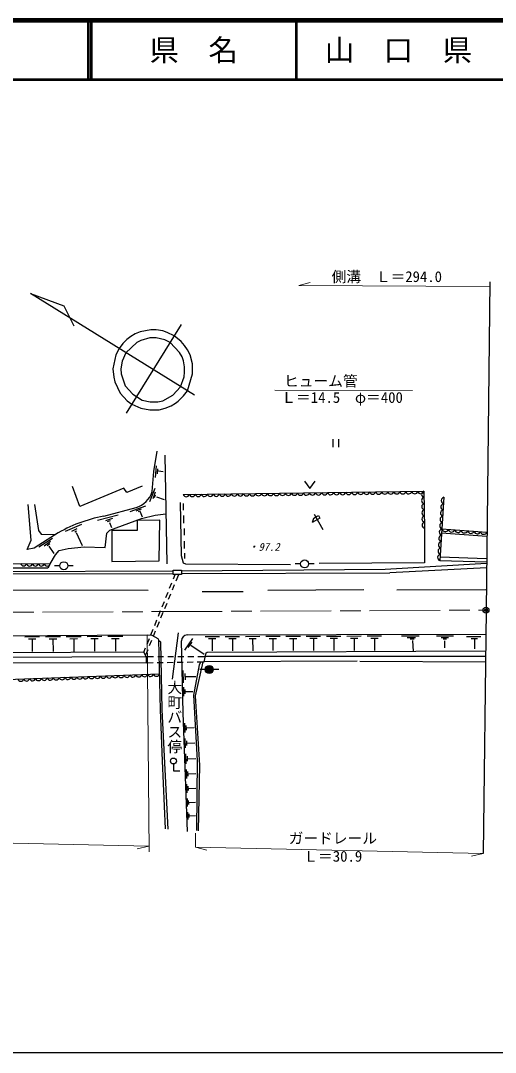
# Model space of a CAD drawing. Units: millimetres, scale not verified. Extents: x 40000 to 680000, y 20000 to 380000.
# Drawn here: x 286262 to 366832, y 205000 to 380000 of the extents above; entities that cross this region are included whole.
import ezdxf
from ezdxf.enums import TextEntityAlignment as Align

# ---------------------------------------------------------------- set-up
doc = ezdxf.new("R2010")
doc.units = ezdxf.units.MM
doc.header["$LTSCALE"] = 1000
doc.header["$PDMODE"] = 32
doc.header["$PDSIZE"] = 500
doc.linetypes.add('CHAIN', pattern=[18.5, 12, -1.5, 3.5, -1.5])
for name, color, linetype, lineweight in [('M-BGD', 7, 'Continuous', 25), ('M-BMK', 2, 'CHAIN', 13), ('M-BMK-SRVR', 3, 'Continuous', 25), ('M-STR-HTXT', 7, 'Continuous', 13), ('M-STR-STRC', 7, 'Continuous', 25), ('M-TTL', 2, 'Continuous', 140), ('M-TTL-BAND', 7, 'Continuous', 25), ('M-TTL-LINE', 7, 'Continuous', 50)]:
    doc.layers.add(name, color=color, linetype=linetype, lineweight=lineweight)
doc.layers.add('M-OTRS', color=6, linetype='Continuous')
doc.layers.add('M-TTL-TXT', color=7, linetype='Continuous')
doc.styles.add('@ＭＳ ゴシック', font='')
doc.styles.add('ＭＳ ゴシック', font='')
doc.styles.get('@ＭＳ ゴシック').set_extended_font_data('@MS Gothic')
doc.styles.get('ＭＳ ゴシック').set_extended_font_data('MS Gothic')

msp = doc.modelspace()

# ---------------------------------------------------------------- hatches: boundary and pattern name
at = {"layer": 'M-BGD'}
msp.add_hatch(color=256, dxfattribs=at).paths.add_polyline_path([(318962, 269942, -0.41421), (318279, 269259, -0.41421), (317596, 269942, -0.41421), (318279, 270625, -0.41421)])

# ---------------------------------------------------------------- linework, layer by layer
for p, q in [((287935, 333728), (293608, 331611)), ((315791, 316456), (287935, 333728)), ((293608, 331611), (295303, 328241)), ((313505, 328479), (304191, 313408)), ((308340, 327547), (306562, 327209)), ((309271, 327547), (308340, 327547)), ((310372, 327378), (309271, 327547)), ((311134, 327124), (310372, 327378)), ((304276, 325939), (303599, 325261)), ((304953, 326447), (304276, 325939)), ((305715, 326870), (304953, 326447)), ((306562, 327209), (305715, 326870)), ((306647, 325769), (305969, 325431)), ((308171, 326193), (306647, 325769)), ((309271, 326193), (308171, 326193)), ((310711, 325854), (309271, 326193)), ((311642, 325431), (310711, 325854)), ((312319, 326531), (311134, 327124)), ((313505, 325600), (312319, 326531)), ((314097, 324923), (313505, 325600)), ((303006, 324415), (302413, 323314)), ((303599, 325261), (303006, 324415)), ((305969, 325431), (304107, 323653)), ((313251, 323737), (311642, 325431)), ((314605, 324161), (314097, 324923)), ((315029, 323314), (314605, 324161)), ((302413, 323314), (301905, 320943)), ((303514, 322213), (303260, 320943)), ((304107, 323653), (303514, 322213)), ((313674, 322975), (313251, 323737)), ((313928, 322298), (313674, 322975)), ((314097, 321282), (313928, 322298)), ((315452, 321790), (315029, 323314)), ((301905, 320943), (302075, 319504)), ((303260, 320943), (303345, 320097)), ((314013, 319589), (314097, 320351)), ((314097, 320351), (314097, 321282)), ((315452, 320097), (315452, 321790)), ((302075, 319504), (302244, 318742)), ((302244, 318742), (303175, 316795)), ((303345, 320097), (304022, 318065)), ((313420, 317895), (314013, 319589)), ((314605, 317218), (315452, 320097)), ((303175, 316795), (304361, 315525)), ((304022, 318065), (305292, 316625)), ((312065, 316456), (313420, 317895)), ((313928, 316371), (314605, 317218)), ((304361, 315525), (305123, 314932)), ((305292, 316625), (306901, 315609)), ((306901, 315609), (308255, 315355)), ((308255, 315355), (309525, 315355)), ((309525, 315355), (310372, 315525)), ((310372, 315525), (312065, 316456)), ((311811, 314678), (312573, 315101)), ((312573, 315101), (312997, 315440)), ((312997, 315440), (313928, 316371)), ((305123, 314932), (306647, 314255)), ((306647, 314255), (308171, 314001)), ((308171, 314001), (309779, 314001)), ((309779, 314001), (310795, 314255)), ((310795, 314255), (311811, 314678)), ((310711, 306296), (311049, 287839)), ((309261, 304469), (309113, 302535)), ((309511, 303962), (309441, 303112)), ((309636, 303611), (310478, 303549)), ((306901, 301047), (304276, 299946)), ((296317, 297575), (295047, 300962)), ((303768, 300708), (296317, 297575)), ((304276, 299946), (303768, 300708)), ((308170, 298420), (309106, 300679)), ((308966, 299087), (309153, 299544)), ((304862, 296731), (307507, 297699)), ((309340, 299216), (310628, 298760)), ((313335, 298253), (313505, 289278)), ((313843, 298083), (313843, 296983)), ((358088, 299145), (357395, 288414)), ((299331, 295274), (302789, 296152)), ((300371, 295935), (305848, 297392)), ((306290, 296739), (306664, 296864)), ((306571, 296669), (306875, 295850)), ((313928, 296051), (313928, 294781)), ((293863, 293398), (296624, 294568)), ((300700, 295239), (301911, 295590)), ((301016, 295028), (301525, 295186)), ((301369, 294882), (301712, 294000)), ((309864, 295289), (306054, 295213)), ((306054, 295213), (306054, 293511)), ((309779, 288347), (309864, 295289)), ((294947, 293429), (295852, 293850)), ((295478, 293273), (295758, 293437)), ((295696, 293195), (296687, 290987)), ((306054, 293511), (301736, 293511)), ((301736, 293511), (301736, 288262)), ((314013, 293850), (314013, 292749)), ((357700, 293136), (365394, 292573)), ((357741, 293778), (365402, 293228)), ((291684, 292181), (289352, 290691)), ((291325, 291635), (290264, 290870)), ((291208, 291245), (290748, 290917)), ((291076, 290862), (291910, 289614)), ((314013, 291733), (314013, 290463)), ((313505, 289278), (313843, 288008)), ((314097, 289701), (314097, 288770)), ((357438, 289078), (365349, 288794)), ((291276, 287880), (290895, 287122)), ((292000, 287576), (292914, 287577)), ((294293, 287576), (295207, 287577)), ((301736, 288262), (309779, 288347)), ((313843, 288008), (314267, 287839)), ((314267, 287839), (332047, 287754)), ((332858, 287896), (333772, 287896)), ((335151, 287896), (336065, 287896)), ((365321, 287923), (348133, 286907)), ((365321, 287161), (348895, 286315)), ((357395, 288414), (365342, 288221)), ((114608, 286158), (312140, 286657)), ((312129, 286179), (114920, 285617)), ((312139, 286773), (313546, 286787)), ((312146, 286055), (312139, 286773)), ((313553, 286069), (312146, 286055)), ((312186, 285302), (312490, 286057)), ((312661, 285006), (313088, 286048)), ((313546, 286787), (313553, 286069)), ((348133, 286907), (313548, 286648)), ((313552, 286207), (348895, 286315)), ((311551, 283725), (311925, 284653)), ((312016, 283432), (312395, 284358)), ((350081, 283436), (365236, 283521)), ((307917, 283351), (274981, 283436)), ((310917, 282148), (311290, 283076)), ((311372, 281859), (311751, 282785)), ((317061, 283182), (324003, 283182)), ((344493, 283436), (328237, 283351)), ((310282, 280571), (310655, 281498)), ((310727, 280286), (311106, 281212)), ((309013, 277417), (309386, 278344)), ((309647, 278994), (310021, 279921)), ((310083, 278713), (310462, 279639)), ((308378, 275839), (308751, 276767)), ((309438, 277140), (309817, 278066)), ((248056, 275494), (307747, 275816)), ((286973, 275504), (289490, 275518)), ((287604, 275130), (288863, 275137)), ((288234, 275133), (288245, 272994)), ((290486, 275523), (293010, 275536)), ((291119, 275148), (292381, 275155)), ((291750, 275151), (291762, 273006)), ((294007, 275542), (296538, 275556)), ((294641, 275166), (295907, 275172)), ((295274, 275169), (295286, 273018)), ((297534, 275561), (300072, 275575)), ((298170, 275184), (299439, 275190)), ((298805, 275187), (298817, 273030)), ((301068, 275580), (303613, 275594)), ((301707, 275202), (302979, 275209)), ((302343, 275205), (302355, 273042)), ((307743, 274262), (308117, 275190)), ((308149, 273994), (308528, 274919)), ((308793, 275567), (309173, 276492)), ((312997, 276155), (311981, 268281)), ((315434, 275214), (314076, 273236)), ((314533, 275796), (365155, 275906)), ((317558, 275533), (319989, 275542)), ((318167, 275171), (319382, 275175)), ((318775, 275173), (318782, 273107)), ((320987, 275546), (323421, 275554)), ((321597, 275183), (322814, 275187)), ((322206, 275185), (322213, 273116)), ((324420, 275558), (326856, 275567)), ((325030, 275195), (326249, 275199)), ((325639, 275197), (325647, 273126)), ((327855, 275571), (330294, 275579)), ((328466, 275207), (329686, 275211)), ((329076, 275209), (329083, 273136)), ((331293, 275583), (333735, 275592)), ((331905, 275219), (333126, 275223)), ((332515, 275221), (332523, 273145)), ((334733, 275596), (337178, 275604)), ((335346, 275231), (336568, 275235)), ((335957, 275233), (335965, 273155)), ((338177, 275608), (340624, 275617)), ((338790, 275243), (340014, 275248)), ((339402, 275245), (339409, 273165)), ((341623, 275620), (344073, 275629)), ((342237, 275255), (343462, 275260)), ((342849, 275257), (342857, 273175)), ((345072, 275633), (347525, 275642)), ((345686, 275267), (346913, 275272)), ((346300, 275269), (346307, 273184)), ((350927, 275647), (353891, 275647)), ((351859, 275393), (353298, 275393)), ((352367, 275139), (353044, 275139)), ((352790, 274885), (352875, 273022)), ((356854, 275647), (359733, 275647)), ((357616, 275393), (358886, 275393)), ((357955, 275139), (358547, 275139)), ((358209, 274800), (358209, 273615)), ((361934, 275562), (364389, 275562)), ((362696, 275223), (363797, 275223)), ((363289, 275139), (363289, 273445)), ((307178, 272858), (307482, 273613)), ((307456, 272304), (307883, 273346)), ((315317, 274605), (314650, 273657)), ((315130, 274055), (317388, 272557)), ((317907, 272853), (365160, 273108)), ((307178, 272858), (249361, 272662)), ((249397, 271956), (307566, 272122)), ((307566, 272122), (307178, 272858)), ((307566, 272122), (308832, 272124)), ((307566, 272122), (307566, 271087)), ((309532, 272125), (310532, 272127)), ((311232, 272128), (312232, 272129)), ((312932, 272130), (313932, 272132)), ((314632, 272133), (315632, 272135)), ((316332, 272136), (317598, 272138)), ((317399, 271244), (317738, 272768)), ((343392, 271329), (317399, 271244)), ((365149, 272166), (317598, 272138)), ((317738, 272768), (317907, 272853)), ((343815, 271329), (365137, 271243)), ((307566, 271087), (249401, 270862)), ((307566, 271087), (308733, 271106)), ((309433, 271117), (310433, 271133)), ((311133, 271144), (312133, 271160)), ((312833, 271171), (313832, 271187)), ((313925, 267668), (313870, 269780)), ((314532, 271198), (315532, 271214)), ((316232, 271225), (317399, 271244)), ((316683, 269978), (317597, 269978)), ((318976, 269978), (319890, 269978)), ((314228, 268204), (314201, 269261)), ((314215, 268732), (316010, 268780)), ((313985, 265406), (313944, 266952)), ((314206, 265798), (314186, 266571)), ((314196, 266185), (315510, 266219)), ((311303, 242881), (310287, 263116)), ((314174, 259279), (314120, 260827)), ((314392, 259674), (314365, 260448)), ((314379, 260061), (315695, 260107)), ((314265, 256649), (314209, 258252)), ((314492, 257058), (314464, 257859)), ((314478, 257459), (315840, 257506)), ((314358, 253961), (314301, 255621)), ((312190, 253919), (312190, 252734)), ((314593, 254385), (314564, 255215)), ((314578, 254800), (315989, 254849)), ((312190, 252734), (313291, 252734)), ((314446, 251435), (314392, 253006)), ((314668, 251836), (314641, 252622)), ((314654, 252229), (315990, 252275)), ((314530, 249023), (314479, 250488)), ((314737, 249397), (314712, 250130)), ((314724, 249763), (315970, 249807)), ((314610, 246710), (314563, 248074)), ((314803, 247058), (314779, 247740)), ((314791, 247399), (315951, 247439)), ((314687, 244491), (314643, 245759)), ((314867, 244815), (314845, 245449)), ((314856, 245132), (315933, 245169))]:
    msp.add_line(p, q, dxfattribs=at)
for points in [[(308586, 300113), (308877, 303500), (309462, 306999)], [(236207, 301604), (232014, 295138), (246458, 288731), (249161, 288064), (291276, 287880)], [(308732, 298935), (308802, 299076), (309153, 300059)], [(313861, 299638), (354692, 300172), (354797, 293905)], [(287353, 290273), (288044, 291865), (287520, 297950)], [(288600, 297950), (289311, 293500), (289725, 292917), (292182, 292855), (288587, 290531), (287353, 290273)], [(291276, 287880), (292194, 289404), (292815, 290118), (294313, 290446), (297039, 290727), (300632, 290633), (300866, 293091), (301381, 293594), (306787, 295548), (309092, 296133), (310895, 296344)], [(305853, 296817), (306009, 296903), (306789, 297168)], [(290895, 287122), (248169, 287134), (231076, 294502), (226249, 287345)], [(354797, 293905), (354783, 288023), (336940, 287939)], [(307747, 275816), (308546, 275759), (309564, 275215), (309687, 274951), (309949, 263116), (310277, 254466), (310778, 242933)], [(310287, 263116), (310040, 274558), (309701, 274816)], [(314557, 242490), (313859, 262567), (313538, 274801)], [(316868, 271236), (316588, 270721), (315587, 265596), (316208, 254527), (316113, 242652)], [(316431, 242567), (316659, 253718), (315957, 265447), (317232, 271216)], [(249412, 267882), (268065, 268936), (280782, 268146), (309814, 269209)]]:
    msp.add_lwpolyline(points, dxfattribs=at)
for centre, radius in [((293595, 287541), 683), ((334454, 287860), 683), ((318279, 269942), 683), ((312190, 254419), 500)]:
    msp.add_circle(centre, radius, dxfattribs=at)
for centre, radius, start, end in [((304573, 301413), 4218, 287.58779, 342.04375), ((314369, 299771), 526, 194.58017, 346.91611), ((315390, 299784), 526, 194.58017, 346.91611), ((316411, 299797), 526, 194.58017, 346.91611), ((317432, 299811), 526, 194.58017, 346.91611), ((318452, 299824), 526, 194.58017, 346.91611), ((319473, 299837), 526, 194.58017, 346.91611), ((320494, 299851), 526, 194.58017, 346.91611), ((321515, 299864), 526, 194.58017, 346.91611), ((322536, 299877), 526, 194.58017, 346.91611), ((323556, 299891), 526, 194.58017, 346.91611), ((324577, 299904), 526, 194.58017, 346.91611), ((325598, 299917), 526, 194.58017, 346.91611), ((326619, 299931), 526, 194.58017, 346.91611), ((327639, 299944), 526, 194.58017, 346.91611), ((328660, 299957), 526, 194.58017, 346.91611), ((329681, 299971), 526, 194.58017, 346.91611), ((330702, 299984), 526, 194.58017, 346.91611), ((331723, 299997), 526, 194.58017, 346.91611), ((332743, 300011), 526, 194.58017, 346.91611), ((333764, 300024), 526, 194.58017, 346.91611), ((334785, 300037), 526, 194.58017, 346.91611), ((335806, 300051), 526, 194.58017, 346.91611), ((336826, 300064), 526, 194.58017, 346.91611), ((337847, 300077), 526, 194.58017, 346.91611), ((338868, 300091), 526, 194.58017, 346.91611), ((339889, 300104), 526, 194.58017, 346.91611), ((340910, 300117), 526, 194.58017, 346.91611), ((341930, 300131), 526, 194.58017, 346.91611), ((342951, 300144), 526, 194.58017, 346.91611), ((343972, 300157), 526, 194.58017, 346.91611), ((344993, 300171), 526, 194.58017, 346.91611), ((346013, 300184), 526, 194.58017, 346.91611), ((347034, 300197), 526, 194.58017, 346.91611), ((348055, 300211), 526, 194.58017, 346.91611), ((349076, 300224), 526, 194.58017, 346.91611), ((350097, 300237), 526, 194.58017, 346.91611), ((351117, 300251), 526, 194.58017, 346.91611), ((352138, 300264), 526, 194.58017, 346.91611), ((353159, 300277), 526, 194.58017, 346.91611), ((354180, 300291), 526, 194.58017, 346.91611), ((354841, 299652), 541, 106.06824, 255.85748), ((354859, 298607), 541, 106.06824, 255.85748), ((354876, 297563), 541, 106.06824, 255.85748), ((358145, 297525), 561, 103.00764, 249.59855), ((358215, 298598), 561, 103.00764, 249.59855), ((304763, 271837), 24496, 100.32945, 120.90374), ((354894, 296519), 541, 106.06824, 255.85748), ((354912, 295474), 541, 106.06824, 255.85748), ((358007, 295379), 561, 103.00764, 249.59855), ((358076, 296452), 561, 103.00764, 249.59855), ((354929, 294430), 541, 106.06824, 255.85748), ((357937, 294305), 561, 103.00764, 249.59855), ((357799, 292159), 561, 103.00764, 249.59855), ((357868, 293232), 561, 103.00764, 249.59855), ((358301, 293914), 576, 193.70173, 338.08881), ((359396, 293836), 576, 193.70173, 338.08881), ((360490, 293757), 576, 193.70173, 338.08881), ((361584, 293679), 576, 193.70173, 338.08881), ((362679, 293600), 576, 193.70173, 338.08881), ((363773, 293522), 576, 193.70173, 338.08881), ((364868, 293443), 576, 193.70173, 338.08881), ((357660, 290013), 561, 103.00764, 249.59855), ((357729, 291086), 561, 103.00764, 249.59855), ((357591, 288940), 561, 103.00764, 249.59855), ((286764, 288014), 514, 192.5826, 346.91591), ((287767, 288010), 514, 192.5826, 346.91591), ((288769, 288005), 514, 192.5826, 346.91591), ((289772, 288001), 514, 192.5826, 346.91591), ((290775, 287997), 514, 192.5826, 346.91591), ((314582, 274752), 1045, 92.68816, 177.31184), ((286284, 268461), 514, 194.87791, 349.3183), ((287285, 268498), 514, 194.87791, 349.3183), ((288286, 268534), 514, 194.87791, 349.3183), ((289287, 268571), 514, 194.87791, 349.3183), ((290288, 268608), 514, 194.87791, 349.3183), ((291289, 268644), 514, 194.87791, 349.3183), ((292291, 268681), 514, 194.87791, 349.3183), ((293292, 268718), 514, 194.87791, 349.3183), ((294293, 268754), 514, 194.87791, 349.3183), ((295294, 268791), 514, 194.87791, 349.3183), ((296295, 268828), 514, 194.87791, 349.3183), ((297296, 268864), 514, 194.87791, 349.3183), ((298297, 268901), 514, 194.87791, 349.3183), ((299298, 268938), 514, 194.87791, 349.3183), ((300299, 268974), 514, 194.87791, 349.3183), ((301300, 269011), 514, 194.87791, 349.3183), ((302302, 269048), 514, 194.87791, 349.3183), ((303303, 269084), 514, 194.87791, 349.3183), ((304304, 269121), 514, 194.87791, 349.3183), ((305305, 269158), 514, 194.87791, 349.3183), ((306306, 269194), 514, 194.87791, 349.3183), ((307307, 269231), 514, 194.87791, 349.3183), ((308308, 269268), 514, 194.87791, 349.3183), ((309309, 269304), 514, 194.87791, 349.3183)]:
    msp.add_arc(centre, radius, start, end, dxfattribs=at)
at = {"layer": 'M-BMK'}
msp.add_line((271490, 279585), (365243, 280009), dxfattribs=at)
at = {"layer": 'M-BMK-SRVR'}
for p, q in [((365913, 335675), (365243, 280009)), ((365243, 280009), (364746, 238729))]:
    msp.add_line(p, q, dxfattribs=at)
msp.add_circle((365243, 280009), 500, dxfattribs=at)
msp.add_point((365243, 280009), dxfattribs=at)
at = {"layer": 'M-OTRS'}
msp.add_point((365243, 280009), dxfattribs=at)
at = {"layer": 'M-STR-HTXT'}
for p, q in [((333481, 335083), (335416, 335591)), ((333481, 335083), (365829, 334913)), ((352753, 317284), (329422, 317303)), ((307747, 275816), (308086, 238986)), ((315960, 242203), (315960, 239833)), ((247973, 241272), (308001, 240002)), ((308001, 240002), (306059, 239525)), ((315960, 239833), (364746, 238729)), ((315960, 239833), (317880, 239271)), ((364746, 238729), (362803, 238255))]:
    msp.add_line(p, q, dxfattribs=at)
at = {"layer": 'M-STR-STRC'}
for p, q in [((339241, 309034), (339241, 307634)), ((340291, 307634), (340291, 309034)), ((334446, 301867), (335346, 300667)), ((335346, 300667), (336246, 301867)), ((335949, 295559), (336382, 295809)), ((335949, 295559), (336382, 295809)), ((337632, 293644), (336132, 296242)), ((337632, 293644), (336132, 296242)), ((336382, 295809), (336815, 296059)), ((336382, 295809), (336815, 296059)), ((336815, 296059), (337065, 295626)), ((336815, 296059), (337065, 295626)), ((335949, 295559), (335766, 294876)), ((335949, 295559), (335766, 294876)), ((336632, 295376), (335766, 294876)), ((336632, 295376), (335766, 294876)), ((337065, 295626), (336632, 295376)), ((337065, 295626), (336632, 295376))]:
    msp.add_line(p, q, dxfattribs=at)
at = {"layer": 'M-TTL'}
msp.add_line((680000, 380000), (40000, 380000), dxfattribs=at)
at = {"layer": 'M-TTL-BAND'}
msp.add_line((40000, 205000), (579000, 205000), dxfattribs=at)
at = {"layer": 'M-TTL-LINE'}
for p, q in [((297750, 380000), (297750, 370000)), ((298250, 380000), (298250, 370000)), ((333000, 380000), (333000, 370000)), ((40000, 370000), (680000, 370000))]:
    msp.add_line(p, q, dxfattribs=at)

# ---------------------------------------------------------------- texts
at = {"layer": 'M-BGD', "style": 'ＭＳ ゴシック', "oblique": 15}
msp.add_text('・97.2', height=1320, dxfattribs=at).set_placement((324825, 289680), align=Align.BOTTOM_LEFT)
at = {"layer": 'M-BGD', "style": '@ＭＳ ゴシック'}
msp.add_text('大町バス停', height=1833, rotation=270, dxfattribs=at).set_placement((310925, 268136), align=Align.BOTTOM_LEFT)
at = {"layer": 'M-STR-HTXT', "style": 'ＭＳ ゴシック'}
for s, p in [('側溝\u3000Ｌ＝294.0', (339036, 335112)), ('ヒューム管', (330968, 317399)), ('Ｌ＝14.5\u3000φ＝400', (330509, 314617)), ('ガードレール', (331749, 239861)), ('Ｌ＝30.9', (334244, 236792))]:
    msp.add_text(s, height=1833, dxfattribs=at).set_placement(p, align=Align.BOTTOM_LEFT)
at = {"layer": 'M-TTL-TXT', "style": 'ＭＳ ゴシック'}
for s, p in [('県\u3000名', (315625, 375000)), ('山\u3000口\u3000県', (350375, 375000))]:
    msp.add_text(s, height=3666, dxfattribs=at).set_placement(p, align=Align.MIDDLE_CENTER)

doc.saveas('drawing.dxf')
